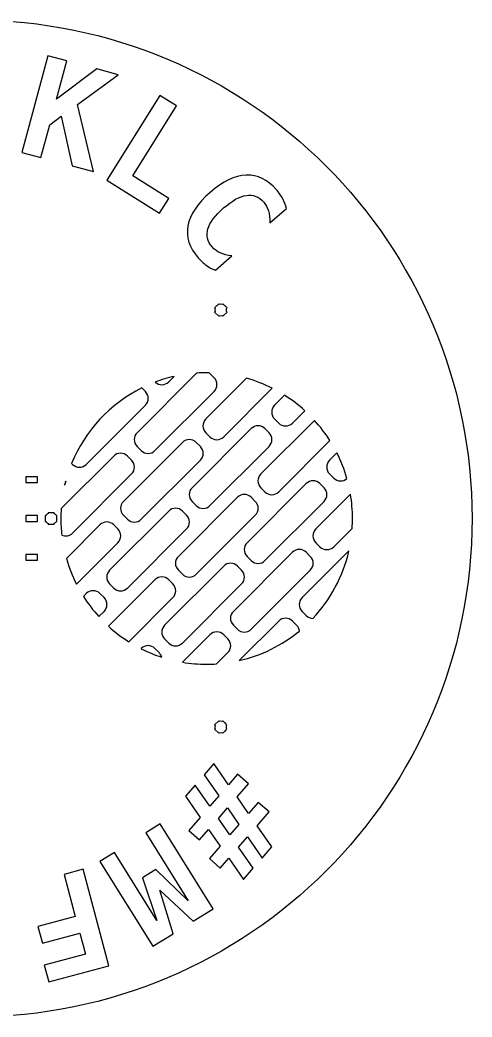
# Model space of a CAD drawing. Extents: x -592 to 382, y -405 to 108.
# Drawn here: x 149 to 382, y -405 to 108 of the extents above; entities that cross this region are included whole.
import ezdxf

# ---------------------------------------------------------------- set-up
doc = ezdxf.new("R2010")
doc.units = 0
doc.header["$MEASUREMENT"] = 0
doc.layers.add('LAYER_1', color=7, linetype='CONTINUOUS')

msp = doc.modelspace()

# ---------------------------------------------------------------- linework, layer by layer
at = {"layer": 'LAYER_1'}
msp.add_ellipse((125.0001, -148.4999), major_axis=(0, 256.5), ratio=1, dxfattribs=at)
at = {"layer": 'LAYER_1', "color": 5}
for points, knots in [([(163.2455, 89.5556), (163.2455, 89.5556), (173.0593, 86.926), (173.0593, 86.926), (173.0593, 86.926), (173.0593, 86.926), (167.8001, 67.2984), (167.8001, 67.2984), (167.8001, 67.2984), (167.8001, 67.2984), (188.4389, 82.805), (188.4389, 82.805), (188.4389, 82.805), (188.4389, 82.805), (199.5475, 79.8285), (199.5475, 79.8285), (199.5475, 79.8285), (199.5475, 79.8285), (178.6288, 64.4577), (178.6288, 64.4577), (178.6288, 64.4577), (178.6288, 64.4577), (186.8031, 29.9939), (186.8031, 29.9939), (186.8031, 29.9939), (186.8031, 29.9939), (175.8876, 32.9187), (175.8876, 32.9187), (175.8876, 32.9187), (175.8876, 32.9187), (170.1014, 58.4399), (170.1014, 58.4399), (170.1014, 58.4399), (170.1014, 58.4399), (164.2575, 54.077), (164.2575, 54.077), (164.2575, 54.077), (164.2575, 54.077), (159.747, 37.2436), (159.747, 37.2436), (159.747, 37.2436), (159.747, 37.2436), (149.9332, 39.8732), (149.9332, 39.8732), (149.9332, 39.8732), (149.9332, 39.8732), (163.2455, 89.5556), (163.2455, 89.5556)], [0, 0, 0, 0, 0.08333333, 0.08333333, 0.08333333, 0.08333333, 0.16666667, 0.16666667, 0.16666667, 0.16666667, 0.25, 0.25, 0.25, 0.25, 0.33333333, 0.33333333, 0.33333333, 0.33333333, 0.41666667, 0.41666667, 0.41666667, 0.41666667, 0.5, 0.5, 0.5, 0.5, 0.58333333, 0.58333333, 0.58333333, 0.58333333, 0.66666667, 0.66666667, 0.66666667, 0.66666667, 0.75, 0.75, 0.75, 0.75, 0.83333333, 0.83333333, 0.83333333, 0.83333333, 0.91666667, 0.91666667, 0.91666667, 0.91666667, 1, 1, 1, 1]), ([(193.6725, 25.5216), (193.6725, 25.5216), (220.9289, 69.141), (220.9289, 69.141), (220.9289, 69.141), (220.9289, 69.141), (229.545, 63.757), (229.545, 63.757), (229.545, 63.757), (229.545, 63.757), (207.037, 27.7367), (207.037, 27.7367), (207.037, 27.7367), (207.037, 27.7367), (225.476, 16.2148), (225.476, 16.2148), (225.476, 16.2148), (225.476, 16.2148), (220.7276, 8.6157), (220.7276, 8.6157), (220.7276, 8.6157), (220.7276, 8.6157), (193.6725, 25.5216), (193.6725, 25.5216)], [0, 0, 0, 0, 0.16666667, 0.16666667, 0.16666667, 0.16666667, 0.33333333, 0.33333333, 0.33333333, 0.33333333, 0.5, 0.5, 0.5, 0.5, 0.66666667, 0.66666667, 0.66666667, 0.66666667, 0.83333333, 0.83333333, 0.83333333, 0.83333333, 1, 1, 1, 1]), ([(249.4816, -20.7896), (247.8035, -20.1138), (246.2299, -19.2536), (244.7544, -18.1835), (244.7544, -18.1835), (243.2865, -17.1223), (241.9078, -15.8589), (240.6272, -14.3857), (240.6272, -14.3857), (236.0755, -9.1496), (234.3178, -3.6504), (235.3785, 2.1019), (235.3785, 2.1019), (236.4316, 7.863), (240.2145, 13.5666), (246.7376, 19.2369), (246.7376, 19.2369), (253.2694, 24.915), (259.4529, 27.8751), (265.3045, 28.1161), (265.3045, 28.1161), (271.1484, 28.3659), (276.3494, 25.8601), (280.9012, 20.6239), (280.9012, 20.6239), (282.1818, 19.1507), (283.2486, 17.6007), (284.1107, 15.9818), (284.1107, 15.9818), (284.9805, 14.3539), (285.6056, 12.6848), (286.0104, 10.9644), (286.0104, 10.9644), (286.0104, 10.9644), (277.4817, 3.5505), (277.4817, 3.5505), (277.4817, 3.5505), (277.5558, 5.9209), (277.3246, 7.9792), (276.8203, 9.7066), (276.8203, 9.7066), (276.2993, 11.435), (275.4724, 12.9599), (274.3228, 14.2823), (274.3228, 14.2823), (271.885, 17.0867), (268.9229, 18.2358), (265.4533, 17.7282), (265.4533, 17.7282), (261.9836, 17.2206), (258.0573, 15.0696), (253.6732, 11.2585), (253.6732, 11.2585), (249.2979, 7.4551), (246.6302, 3.874), (245.6447, 0.5088), (245.6447, 0.5088), (244.6591, -2.8564), (245.3848, -5.9496), (247.8226, -8.754), (247.8226, -8.754), (248.9722, -10.0764), (250.367, -11.1075), (252.0062, -11.8639), (252.0062, -11.8639), (253.6466, -12.6038), (255.6527, -13.1192), (258.0103, -13.3757), (258.0103, -13.3757), (258.0103, -13.3757), (249.4816, -20.7896), (249.4816, -20.7896)], [0, 0, 0, 0, 0.05555556, 0.05555556, 0.05555556, 0.05555556, 0.11111111, 0.11111111, 0.11111111, 0.11111111, 0.16666667, 0.16666667, 0.16666667, 0.16666667, 0.22222222, 0.22222222, 0.22222222, 0.22222222, 0.27777778, 0.27777778, 0.27777778, 0.27777778, 0.33333333, 0.33333333, 0.33333333, 0.33333333, 0.38888889, 0.38888889, 0.38888889, 0.38888889, 0.44444444, 0.44444444, 0.44444444, 0.44444444, 0.5, 0.5, 0.5, 0.5, 0.55555556, 0.55555556, 0.55555556, 0.55555556, 0.61111111, 0.61111111, 0.61111111, 0.61111111, 0.66666667, 0.66666667, 0.66666667, 0.66666667, 0.72222222, 0.72222222, 0.72222222, 0.72222222, 0.77777778, 0.77777778, 0.77777778, 0.77777778, 0.83333333, 0.83333333, 0.83333333, 0.83333333, 0.88888889, 0.88888889, 0.88888889, 0.88888889, 0.94444444, 0.94444444, 0.94444444, 0.94444444, 1, 1, 1, 1]), ([(273.5181, -323.2071), (273.5181, -323.2071), (265.9437, -312.2756), (265.9437, -312.2756), (265.9437, -312.2756), (265.9437, -312.2756), (261.3534, -317.5561), (261.3534, -317.5561), (261.3534, -317.5561), (261.3534, -317.5561), (268.9587, -328.4521), (268.9587, -328.4521), (268.9587, -328.4521), (268.9587, -328.4521), (263.8901, -334.2829), (263.8901, -334.2829), (263.8901, -334.2829), (263.8901, -334.2829), (256.3543, -323.307), (256.3543, -323.307), (256.3543, -323.307), (256.3543, -323.307), (251.9954, -328.3213), (251.9954, -328.3213), (251.9954, -328.3213), (251.9954, -328.3213), (246.4043, -323.461), (246.4043, -323.461), (246.4043, -323.461), (246.4043, -323.461), (251.9666, -317.0623), (251.9666, -317.0623), (251.9666, -317.0623), (251.9666, -317.0623), (246.0261, -308.5171), (246.0261, -308.5171), (246.0261, -308.5171), (246.0261, -308.5171), (241.3895, -313.8509), (241.3895, -313.8509), (241.3895, -313.8509), (241.3895, -313.8509), (235.7984, -308.9906), (235.7984, -308.9906), (235.7984, -308.9906), (235.7984, -308.9906), (241.6308, -302.2812), (241.6308, -302.2812), (241.6308, -302.2812), (241.6308, -302.2812), (234.0521, -291.4084), (234.0521, -291.4084), (234.0521, -291.4084), (234.0521, -291.4084), (239.0513, -285.6575), (239.0513, -285.6575), (239.0513, -285.6575), (239.0513, -285.6575), (246.6222, -296.5392), (246.6222, -296.5392), (246.6222, -296.5392), (246.6222, -296.5392), (251.2588, -291.2055), (251.2588, -291.2055), (251.2588, -291.2055), (251.2588, -291.2055), (243.6801, -280.3326), (243.6801, -280.3326), (243.6801, -280.3326), (243.6801, -280.3326), (248.6793, -274.5817), (248.6793, -274.5817), (248.6793, -274.5817), (248.6793, -274.5817), (256.2579, -285.4546), (256.2579, -285.4546), (256.2579, -285.4546), (256.2579, -285.4546), (260.9331, -280.0764), (260.9331, -280.0764), (260.9331, -280.0764), (260.9331, -280.0764), (266.5242, -284.9367), (266.5242, -284.9367), (266.5242, -284.9367), (266.5242, -284.9367), (260.6456, -291.6993), (260.6456, -291.6993), (260.6456, -291.6993), (260.6456, -291.6993), (266.5861, -300.2445), (266.5861, -300.2445), (266.5861, -300.2445), (266.5861, -300.2445), (271.539, -294.5468), (271.539, -294.5468), (271.539, -294.5468), (271.539, -294.5468), (277.1301, -299.4071), (277.1301, -299.4071), (277.1301, -299.4071), (277.1301, -299.4071), (270.9352, -306.5336), (270.9352, -306.5336), (270.9352, -306.5336), (270.9352, -306.5336), (278.5404, -317.4296), (278.5404, -317.4296), (278.5404, -317.4296), (278.5404, -317.4296), (273.5181, -323.2071), (273.5181, -323.2071)], [0, 0, 0, 0, 0.03571429, 0.03571429, 0.03571429, 0.03571429, 0.07142857, 0.07142857, 0.07142857, 0.07142857, 0.10714286, 0.10714286, 0.10714286, 0.10714286, 0.14285714, 0.14285714, 0.14285714, 0.14285714, 0.17857143, 0.17857143, 0.17857143, 0.17857143, 0.21428571, 0.21428571, 0.21428571, 0.21428571, 0.25, 0.25, 0.25, 0.25, 0.28571429, 0.28571429, 0.28571429, 0.28571429, 0.32142857, 0.32142857, 0.32142857, 0.32142857, 0.35714286, 0.35714286, 0.35714286, 0.35714286, 0.39285714, 0.39285714, 0.39285714, 0.39285714, 0.42857143, 0.42857143, 0.42857143, 0.42857143, 0.46428571, 0.46428571, 0.46428571, 0.46428571, 0.5, 0.5, 0.5, 0.5, 0.53571429, 0.53571429, 0.53571429, 0.53571429, 0.57142857, 0.57142857, 0.57142857, 0.57142857, 0.60714286, 0.60714286, 0.60714286, 0.60714286, 0.64285714, 0.64285714, 0.64285714, 0.64285714, 0.67857143, 0.67857143, 0.67857143, 0.67857143, 0.71428571, 0.71428571, 0.71428571, 0.71428571, 0.75, 0.75, 0.75, 0.75, 0.78571429, 0.78571429, 0.78571429, 0.78571429, 0.82142857, 0.82142857, 0.82142857, 0.82142857, 0.85714286, 0.85714286, 0.85714286, 0.85714286, 0.89285714, 0.89285714, 0.89285714, 0.89285714, 0.92857143, 0.92857143, 0.92857143, 0.92857143, 0.96428571, 0.96428571, 0.96428571, 0.96428571, 1, 1, 1, 1]), ([(256.9581, -311.3202), (256.9581, -311.3202), (261.5947, -305.9865), (261.5947, -305.9865), (261.5947, -305.9865), (261.5947, -305.9865), (255.6541, -297.4414), (255.6541, -297.4414), (255.6541, -297.4414), (255.6541, -297.4414), (251.0175, -302.7751), (251.0175, -302.7751), (251.0175, -302.7751), (251.0175, -302.7751), (256.9581, -311.3202), (256.9581, -311.3202)], [0, 0, 0, 0, 0.25, 0.25, 0.25, 0.25, 0.5, 0.5, 0.5, 0.5, 0.75, 0.75, 0.75, 0.75, 1, 1, 1, 1]), ([(248.3648, -349.2361), (248.3648, -349.2361), (238.0832, -355.6607), (238.0832, -355.6607), (238.0832, -355.6607), (238.0832, -355.6607), (220.9194, -339.7765), (220.9194, -339.7765), (220.9194, -339.7765), (220.9194, -339.7765), (227.7118, -362.1415), (227.7118, -362.1415), (227.7118, -362.1415), (227.7118, -362.1415), (217.3705, -368.6034), (217.3705, -368.6034), (217.3705, -368.6034), (217.3705, -368.6034), (190.1141, -324.9841), (190.1141, -324.9841), (190.1141, -324.9841), (190.1141, -324.9841), (197.5336, -320.3479), (197.5336, -320.3479), (197.5336, -320.3479), (197.5336, -320.3479), (219.3686, -355.2913), (219.3686, -355.2913), (219.3686, -355.2913), (219.3686, -355.2913), (212.065, -333.3289), (212.065, -333.3289), (212.065, -333.3289), (212.065, -333.3289), (218.9261, -329.0416), (218.9261, -329.0416), (218.9261, -329.0416), (218.9261, -329.0416), (235.5239, -345.1963), (235.5239, -345.1963), (235.5239, -345.1963), (235.5239, -345.1963), (213.6889, -310.2529), (213.6889, -310.2529), (213.6889, -310.2529), (213.6889, -310.2529), (221.1084, -305.6167), (221.1084, -305.6167), (221.1084, -305.6167), (221.1084, -305.6167), (248.3648, -349.2361), (248.3648, -349.2361)], [0, 0, 0, 0, 0.07692308, 0.07692308, 0.07692308, 0.07692308, 0.15384615, 0.15384615, 0.15384615, 0.15384615, 0.23076923, 0.23076923, 0.23076923, 0.23076923, 0.30769231, 0.30769231, 0.30769231, 0.30769231, 0.38461538, 0.38461538, 0.38461538, 0.38461538, 0.46153846, 0.46153846, 0.46153846, 0.46153846, 0.53846154, 0.53846154, 0.53846154, 0.53846154, 0.61538462, 0.61538462, 0.61538462, 0.61538462, 0.69230769, 0.69230769, 0.69230769, 0.69230769, 0.76923077, 0.76923077, 0.76923077, 0.76923077, 0.84615385, 0.84615385, 0.84615385, 0.84615385, 0.92307692, 0.92307692, 0.92307692, 0.92307692, 1, 1, 1, 1]), ([(161.4838, -378.2728), (161.4838, -378.2728), (182.6222, -372.6088), (182.6222, -372.6088), (182.6222, -372.6088), (182.6222, -372.6088), (179.7521, -361.8977), (179.7521, -361.8977), (179.7521, -361.8977), (179.7521, -361.8977), (160.5107, -367.0534), (160.5107, -367.0534), (160.5107, -367.0534), (160.5107, -367.0534), (158.1915, -358.3981), (158.1915, -358.3981), (158.1915, -358.3981), (158.1915, -358.3981), (177.433, -353.2424), (177.433, -353.2424), (177.433, -353.2424), (177.433, -353.2424), (171.629, -331.5816), (171.629, -331.5816), (171.629, -331.5816), (171.629, -331.5816), (181.4428, -328.952), (181.4428, -328.952), (181.4428, -328.952), (181.4428, -328.952), (194.7551, -378.6344), (194.7551, -378.6344), (194.7551, -378.6344), (194.7551, -378.6344), (163.803, -386.928), (163.803, -386.928), (163.803, -386.928), (163.803, -386.928), (161.4838, -378.2728), (161.4838, -378.2728)], [0, 0, 0, 0, 0.1, 0.1, 0.1, 0.1, 0.2, 0.2, 0.2, 0.2, 0.3, 0.3, 0.3, 0.3, 0.4, 0.4, 0.4, 0.4, 0.5, 0.5, 0.5, 0.5, 0.6, 0.6, 0.6, 0.6, 0.7, 0.7, 0.7, 0.7, 0.8, 0.8, 0.8, 0.8, 0.9, 0.9, 0.9, 0.9, 1, 1, 1, 1])]:
    msp.add_open_spline(points, degree=3, knots=knots, dxfattribs=at)
at = {"layer": 'LAYER_1'}
for points, knots in [([(253.34, -44.4028), (253.34, -44.4028), (253.0558, -44.1185), (253.0558, -44.1185), (253.0558, -44.1185), (252.5477, -44.2542), (252.0111, -44.254), (251.5031, -44.1184), (251.5031, -44.1184), (251.5031, -44.1184), (251.2187, -44.4028), (251.2187, -44.4028), (251.2187, -44.4028), (251.2187, -44.4028), (249.0974, -42.2814), (249.0974, -42.2814), (249.0974, -42.2814), (249.0974, -42.2814), (249.3816, -41.9972), (249.3816, -41.9972), (249.3816, -41.9972), (249.2458, -41.4891), (249.2455, -40.9521), (249.3811, -40.4438), (249.3811, -40.4438), (249.3811, -40.4438), (249.0974, -40.1601), (249.0974, -40.1601), (249.0974, -40.1601), (249.0974, -40.1601), (250.1256, -39.1318), (250.1256, -39.1318), (250.1256, -39.1318), (250.1256, -39.1318), (250.1581, -39.0985), (250.1581, -39.0985), (250.1581, -39.0985), (250.1581, -39.0985), (250.1913, -39.0661), (250.1913, -39.0661), (250.1913, -39.0661), (250.1913, -39.0661), (251.2187, -38.0388), (251.2187, -38.0388), (251.2187, -38.0388), (251.2187, -38.0388), (251.502, -38.3221), (251.502, -38.3221), (251.502, -38.3221), (252.0106, -38.1862), (252.5481, -38.1862), (253.0567, -38.3221), (253.0567, -38.3221), (253.0567, -38.3221), (253.34, -38.0388), (253.34, -38.0388), (253.34, -38.0388), (253.34, -38.0388), (254.3532, -39.0519), (254.3532, -39.0519), (254.3532, -39.0519), (254.3532, -39.0519), (254.4009, -39.0985), (254.4009, -39.0985), (254.4009, -39.0985), (254.4009, -39.0985), (254.4476, -39.1463), (254.4476, -39.1463), (254.4476, -39.1463), (254.4476, -39.1463), (255.4613, -40.1601), (255.4613, -40.1601), (255.4613, -40.1601), (255.4613, -40.1601), (255.1778, -40.4437), (255.1778, -40.4437), (255.1778, -40.4437), (255.3134, -40.9521), (255.3133, -41.4893), (255.1774, -41.9975), (255.1774, -41.9975), (255.1774, -41.9975), (255.4613, -42.2814), (255.4613, -42.2814), (255.4613, -42.2814), (255.4613, -42.2814), (253.34, -44.4028), (253.34, -44.4028)], [0, 0, 0, 0, 0.04545455, 0.04545455, 0.04545455, 0.04545455, 0.09090909, 0.09090909, 0.09090909, 0.09090909, 0.13636364, 0.13636364, 0.13636364, 0.13636364, 0.18181818, 0.18181818, 0.18181818, 0.18181818, 0.22727273, 0.22727273, 0.22727273, 0.22727273, 0.27272727, 0.27272727, 0.27272727, 0.27272727, 0.31818182, 0.31818182, 0.31818182, 0.31818182, 0.36363636, 0.36363636, 0.36363636, 0.36363636, 0.40909091, 0.40909091, 0.40909091, 0.40909091, 0.45454545, 0.45454545, 0.45454545, 0.45454545, 0.5, 0.5, 0.5, 0.5, 0.54545455, 0.54545455, 0.54545455, 0.54545455, 0.59090909, 0.59090909, 0.59090909, 0.59090909, 0.63636364, 0.63636364, 0.63636364, 0.63636364, 0.68181818, 0.68181818, 0.68181818, 0.68181818, 0.72727273, 0.72727273, 0.72727273, 0.72727273, 0.77272727, 0.77272727, 0.77272727, 0.77272727, 0.81818182, 0.81818182, 0.81818182, 0.81818182, 0.86363636, 0.86363636, 0.86363636, 0.86363636, 0.90909091, 0.90909091, 0.90909091, 0.90909091, 0.95454545, 0.95454545, 0.95454545, 0.95454545, 1, 1, 1, 1]), ([(245.0006, -73.4999), (245.394, -73.4999), (245.7853, -73.5087), (246.1773, -73.5148), (246.1773, -73.5148), (246.3586, -73.6525), (246.5331, -73.8038), (246.6988, -73.9695), (246.6988, -73.9695), (246.6988, -73.9695), (248.8202, -76.0909), (248.8202, -76.0909), (248.8202, -76.0909), (250.7786, -78.0493), (250.7786, -81.2025), (248.8189, -83.1621), (248.8189, -83.1621), (248.8189, -83.1621), (218.4143, -113.5668), (218.4143, -113.5668), (218.4143, -113.5668), (216.4556, -115.5255), (213.3015, -115.5264), (211.3431, -113.568), (211.3431, -113.568), (211.3431, -113.568), (209.2217, -111.4466), (209.2217, -111.4466), (209.2217, -111.4466), (207.263, -109.4879), (207.263, -106.333), (209.2217, -104.3743), (209.2217, -104.3743), (209.2217, -104.3743), (239.6264, -73.9696), (239.6264, -73.9696), (239.6264, -73.9696), (239.7309, -73.8651), (239.8391, -73.7664), (239.9501, -73.673), (239.9501, -73.673), (241.6198, -73.5618), (243.3028, -73.4999), (245.0006, -73.4999)], [0, 0, 0, 0, 0.09090909, 0.09090909, 0.09090909, 0.09090909, 0.18181818, 0.18181818, 0.18181818, 0.18181818, 0.27272727, 0.27272727, 0.27272727, 0.27272727, 0.36363636, 0.36363636, 0.36363636, 0.36363636, 0.45454545, 0.45454545, 0.45454545, 0.45454545, 0.54545455, 0.54545455, 0.54545455, 0.54545455, 0.63636364, 0.63636364, 0.63636364, 0.63636364, 0.72727273, 0.72727273, 0.72727273, 0.72727273, 0.81818182, 0.81818182, 0.81818182, 0.81818182, 0.90909091, 0.90909091, 0.90909091, 0.90909091, 1, 1, 1, 1]), ([(218.5207, -78.3159), (221.6955, -77.1172), (224.9716, -76.1255), (228.3348, -75.362), (228.3348, -75.362), (228.3348, -75.362), (225.4853, -78.2115), (225.4853, -78.2115), (225.4853, -78.2115), (223.5617, -80.1351), (220.4853, -80.1702), (218.5207, -78.3159)], [0, 0, 0, 0, 0.33333333, 0.33333333, 0.33333333, 0.33333333, 0.66666667, 0.66666667, 0.66666667, 0.66666667, 1, 1, 1, 1]), ([(265.5336, -76.3466), (270.136, -77.6543), (274.5562, -79.3941), (278.7524, -81.513), (278.7524, -81.513), (278.7524, -81.513), (253.7696, -106.4957), (253.7696, -106.4957), (253.7696, -106.4957), (251.8109, -108.4544), (248.6569, -108.4553), (246.6985, -106.4969), (246.6985, -106.4969), (246.6985, -106.4969), (244.5771, -104.3756), (244.5771, -104.3756), (244.5771, -104.3756), (242.6184, -102.4169), (242.6184, -99.2619), (244.5771, -97.3032), (244.5771, -97.3032), (244.5771, -97.3032), (265.5336, -76.3466), (265.5336, -76.3466)], [0, 0, 0, 0, 0.16666667, 0.16666667, 0.16666667, 0.16666667, 0.33333333, 0.33333333, 0.33333333, 0.33333333, 0.5, 0.5, 0.5, 0.5, 0.66666667, 0.66666667, 0.66666667, 0.66666667, 0.83333333, 0.83333333, 0.83333333, 0.83333333, 1, 1, 1, 1]), ([(175.5362, -120.1875), (182.4448, -103.2631), (195.3564, -89.4255), (211.6274, -81.3245), (211.6274, -81.3245), (211.6274, -81.3245), (213.4649, -83.162), (213.4649, -83.162), (213.4649, -83.162), (215.4233, -85.1204), (215.4233, -88.2735), (213.4636, -90.2332), (213.4636, -90.2332), (213.4636, -90.2332), (183.0589, -120.6379), (183.0589, -120.6379), (183.0589, -120.6379), (181.1002, -122.5966), (177.9462, -122.5975), (175.9878, -120.6391), (175.9878, -120.6391), (175.9878, -120.6391), (175.5362, -120.1875), (175.5362, -120.1875)], [0, 0, 0, 0, 0.16666667, 0.16666667, 0.16666667, 0.16666667, 0.33333333, 0.33333333, 0.33333333, 0.33333333, 0.5, 0.5, 0.5, 0.5, 0.66666667, 0.66666667, 0.66666667, 0.66666667, 0.83333333, 0.83333333, 0.83333333, 0.83333333, 1, 1, 1, 1]), ([(285.0679, -85.0966), (288.7766, -87.4456), (292.2665, -90.1089), (295.4971, -93.0525), (295.4971, -93.0525), (295.4971, -93.0525), (289.1249, -99.4247), (289.1249, -99.4247), (289.1249, -99.4247), (287.1663, -101.3834), (284.0122, -101.3843), (282.0538, -99.4259), (282.0538, -99.4259), (282.0538, -99.4259), (279.9324, -97.3045), (279.9324, -97.3045), (279.9324, -97.3045), (277.9737, -95.3458), (277.9737, -92.1908), (279.9324, -90.2321), (279.9324, -90.2321), (279.9324, -90.2321), (285.0679, -85.0966), (285.0679, -85.0966)], [0, 0, 0, 0, 0.16666667, 0.16666667, 0.16666667, 0.16666667, 0.33333333, 0.33333333, 0.33333333, 0.33333333, 0.5, 0.5, 0.5, 0.5, 0.66666667, 0.66666667, 0.66666667, 0.66666667, 0.83333333, 0.83333333, 0.83333333, 0.83333333, 1, 1, 1, 1]), ([(237.506, -132.6586), (237.506, -132.6586), (267.9107, -102.2539), (267.9107, -102.2539), (267.9107, -102.2539), (269.8704, -100.2942), (273.0244, -100.2951), (274.9831, -102.2538), (274.9831, -102.2538), (274.9831, -102.2538), (277.1045, -104.3752), (277.1045, -104.3752), (277.1045, -104.3752), (279.0629, -106.3336), (279.0629, -109.4867), (277.1032, -111.4464), (277.1032, -111.4464), (277.1032, -111.4464), (246.6985, -141.8511), (246.6985, -141.8511), (246.6985, -141.8511), (244.7399, -143.8098), (241.5858, -143.8107), (239.6274, -141.8523), (239.6274, -141.8523), (239.6274, -141.8523), (237.506, -139.7309), (237.506, -139.7309), (237.506, -139.7309), (235.5473, -137.7722), (235.5473, -134.6172), (237.506, -132.6586)], [0, 0, 0, 0, 0.125, 0.125, 0.125, 0.125, 0.25, 0.25, 0.25, 0.25, 0.375, 0.375, 0.375, 0.375, 0.5, 0.5, 0.5, 0.5, 0.625, 0.625, 0.625, 0.625, 0.75, 0.75, 0.75, 0.75, 0.875, 0.875, 0.875, 0.875, 1, 1, 1, 1]), ([(300.4466, -98.0022), (303.3904, -101.2326), (306.0535, -104.7225), (308.4027, -108.4311), (308.4027, -108.4311), (308.4027, -108.4311), (282.0539, -134.78), (282.0539, -134.78), (282.0539, -134.78), (280.0952, -136.7387), (276.9411, -136.7396), (274.9827, -134.7812), (274.9827, -134.7812), (274.9827, -134.7812), (272.8613, -132.6598), (272.8613, -132.6598), (272.8613, -132.6598), (270.9027, -130.7011), (270.9027, -127.5462), (272.8613, -125.5875), (272.8613, -125.5875), (272.8613, -125.5875), (300.4466, -98.0022), (300.4466, -98.0022)], [0, 0, 0, 0, 0.16666667, 0.16666667, 0.16666667, 0.16666667, 0.33333333, 0.33333333, 0.33333333, 0.33333333, 0.5, 0.5, 0.5, 0.5, 0.66666667, 0.66666667, 0.66666667, 0.66666667, 0.83333333, 0.83333333, 0.83333333, 0.83333333, 1, 1, 1, 1]), ([(202.1507, -139.7296), (202.1507, -139.7296), (232.5553, -109.3249), (232.5553, -109.3249), (232.5553, -109.3249), (234.515, -107.3653), (237.6691, -107.3662), (239.6278, -109.3249), (239.6278, -109.3249), (239.6278, -109.3249), (241.7491, -111.4463), (241.7491, -111.4463), (241.7491, -111.4463), (243.7075, -113.4047), (243.7075, -116.5578), (241.7479, -118.5175), (241.7479, -118.5175), (241.7479, -118.5175), (211.3432, -148.9221), (211.3432, -148.9221), (211.3432, -148.9221), (209.3845, -150.8808), (206.2305, -150.8818), (204.2721, -148.9234), (204.2721, -148.9234), (204.2721, -148.9234), (202.1507, -146.802), (202.1507, -146.802), (202.1507, -146.802), (200.192, -144.8433), (200.192, -141.6883), (202.1507, -139.7296)], [0, 0, 0, 0, 0.125, 0.125, 0.125, 0.125, 0.25, 0.25, 0.25, 0.25, 0.375, 0.375, 0.375, 0.375, 0.5, 0.5, 0.5, 0.5, 0.625, 0.625, 0.625, 0.625, 0.75, 0.75, 0.75, 0.75, 0.875, 0.875, 0.875, 0.875, 1, 1, 1, 1]), ([(170.4896, -157.061), (170.1701, -154.251), (170.0001, -151.3958), (170.0001, -148.5005), (170.0001, -148.5005), (170.0001, -146.7929), (170.0627, -145.1001), (170.1751, -143.4209), (170.1751, -143.4209), (170.1751, -143.4209), (197.2, -116.396), (197.2, -116.396), (197.2, -116.396), (199.1597, -114.4363), (202.3137, -114.4373), (204.2724, -116.3959), (204.2724, -116.3959), (204.2724, -116.3959), (206.3938, -118.5173), (206.3938, -118.5173), (206.3938, -118.5173), (208.3522, -120.4757), (208.3522, -123.6289), (206.3925, -125.5885), (206.3925, -125.5885), (206.3925, -125.5885), (175.9879, -155.9932), (175.9879, -155.9932), (175.9879, -155.9932), (174.4963, -157.4848), (172.3116, -157.8407), (170.4896, -157.061)], [0, 0, 0, 0, 0.125, 0.125, 0.125, 0.125, 0.25, 0.25, 0.25, 0.25, 0.375, 0.375, 0.375, 0.375, 0.5, 0.5, 0.5, 0.5, 0.625, 0.625, 0.625, 0.625, 0.75, 0.75, 0.75, 0.75, 0.875, 0.875, 0.875, 0.875, 1, 1, 1, 1]), ([(311.9864, -114.7467), (314.1032, -118.9386), (315.8407, -123.3546), (317.1487, -127.9515), (317.1487, -127.9515), (315.1801, -129.6637), (312.2119, -129.584), (310.3381, -127.7101), (310.3381, -127.7101), (310.3381, -127.7101), (308.2167, -125.5888), (308.2167, -125.5888), (308.2167, -125.5888), (306.258, -123.6301), (306.258, -120.4751), (308.2167, -118.5164), (308.2167, -118.5164), (308.2167, -118.5164), (311.9864, -114.7467), (311.9864, -114.7467)], [0, 0, 0, 0, 0.2, 0.2, 0.2, 0.2, 0.4, 0.4, 0.4, 0.4, 0.6, 0.6, 0.6, 0.6, 0.8, 0.8, 0.8, 0.8, 1, 1, 1, 1]), ([(152.0004, -126.9994), (152.0004, -126.9994), (158.0004, -126.9994), (158.0004, -126.9994), (158.0004, -126.9994), (158.0004, -126.9994), (158.0004, -129.9994), (158.0004, -129.9994), (158.0004, -129.9994), (158.0004, -129.9994), (152.0004, -129.9994), (152.0004, -129.9994), (152.0004, -129.9994), (152.0004, -129.9994), (152.0004, -126.9994), (152.0004, -126.9994)], [0, 0, 0, 0, 0.25, 0.25, 0.25, 0.25, 0.5, 0.5, 0.5, 0.5, 0.75, 0.75, 0.75, 0.75, 1, 1, 1, 1]), ([(171.9651, -131.3842), (172.1342, -130.6605), (172.3161, -129.9417), (172.5059, -129.2262), (172.5059, -129.2262), (172.4906, -129.9676), (172.3101, -130.7063), (171.9651, -131.3842)], [0, 0, 0, 0, 0.5, 0.5, 0.5, 0.5, 1, 1, 1, 1]), ([(265.7903, -160.9428), (265.7903, -160.9428), (296.195, -130.5382), (296.195, -130.5382), (296.195, -130.5382), (298.1546, -128.5785), (301.3087, -128.5794), (303.2674, -130.5381), (303.2674, -130.5381), (303.2674, -130.5381), (305.3888, -132.6595), (305.3888, -132.6595), (305.3888, -132.6595), (307.3472, -134.6179), (307.3472, -137.771), (305.3875, -139.7307), (305.3875, -139.7307), (305.3875, -139.7307), (274.9828, -170.1354), (274.9828, -170.1354), (274.9828, -170.1354), (273.0241, -172.094), (269.8701, -172.095), (267.9117, -170.1366), (267.9117, -170.1366), (267.9117, -170.1366), (265.7903, -168.0152), (265.7903, -168.0152), (265.7903, -168.0152), (263.8316, -166.0565), (263.8316, -162.9015), (265.7903, -160.9428)], [0, 0, 0, 0, 0.125, 0.125, 0.125, 0.125, 0.25, 0.25, 0.25, 0.25, 0.375, 0.375, 0.375, 0.375, 0.5, 0.5, 0.5, 0.5, 0.625, 0.625, 0.625, 0.625, 0.75, 0.75, 0.75, 0.75, 0.875, 0.875, 0.875, 0.875, 1, 1, 1, 1]), ([(230.4349, -168.0139), (230.4349, -168.0139), (260.8396, -137.6092), (260.8396, -137.6092), (260.8396, -137.6092), (262.7993, -135.6495), (265.9533, -135.6505), (267.912, -137.6091), (267.912, -137.6091), (267.912, -137.6091), (270.0334, -139.7305), (270.0334, -139.7305), (270.0334, -139.7305), (271.9918, -141.6889), (271.9918, -144.8421), (270.0321, -146.8017), (270.0321, -146.8017), (270.0321, -146.8017), (239.6275, -177.2064), (239.6275, -177.2064), (239.6275, -177.2064), (237.6688, -179.1651), (234.5147, -179.166), (232.5563, -177.2076), (232.5563, -177.2076), (232.5563, -177.2076), (230.4349, -175.0862), (230.4349, -175.0862), (230.4349, -175.0862), (228.4763, -173.1275), (228.4763, -169.9726), (230.4349, -168.0139)], [0, 0, 0, 0, 0.125, 0.125, 0.125, 0.125, 0.25, 0.25, 0.25, 0.25, 0.375, 0.375, 0.375, 0.375, 0.5, 0.5, 0.5, 0.5, 0.625, 0.625, 0.625, 0.625, 0.75, 0.75, 0.75, 0.75, 0.875, 0.875, 0.875, 0.875, 1, 1, 1, 1]), ([(318.9654, -136.052), (319.6422, -140.1016), (320.0001, -144.259), (320.0001, -148.5005), (320.0001, -148.5005), (320.0001, -150.2071), (319.9376, -151.8989), (319.8253, -153.5771), (319.8253, -153.5771), (319.8253, -153.5771), (310.3381, -163.0643), (310.3381, -163.0643), (310.3381, -163.0643), (308.3795, -165.023), (305.2254, -165.0239), (303.267, -163.0655), (303.267, -163.0655), (303.267, -163.0655), (301.1456, -160.9441), (301.1456, -160.9441), (301.1456, -160.9441), (299.1869, -158.9854), (299.1869, -155.8304), (301.1456, -153.8718), (301.1456, -153.8718), (301.1456, -153.8718), (318.9654, -136.052), (318.9654, -136.052)], [0, 0, 0, 0, 0.14285714, 0.14285714, 0.14285714, 0.14285714, 0.28571429, 0.28571429, 0.28571429, 0.28571429, 0.42857143, 0.42857143, 0.42857143, 0.42857143, 0.57142857, 0.57142857, 0.57142857, 0.57142857, 0.71428571, 0.71428571, 0.71428571, 0.71428571, 0.85714286, 0.85714286, 0.85714286, 0.85714286, 1, 1, 1, 1]), ([(195.0796, -175.085), (195.0796, -175.085), (225.4843, -144.6803), (225.4843, -144.6803), (225.4843, -144.6803), (227.4439, -142.7206), (230.598, -142.7215), (232.5567, -144.6802), (232.5567, -144.6802), (232.5567, -144.6802), (234.6781, -146.8016), (234.6781, -146.8016), (234.6781, -146.8016), (236.6365, -148.76), (236.6365, -151.9131), (234.6768, -153.8728), (234.6768, -153.8728), (234.6768, -153.8728), (204.2721, -184.2775), (204.2721, -184.2775), (204.2721, -184.2775), (202.3134, -186.2362), (199.1594, -186.2371), (197.201, -184.2787), (197.201, -184.2787), (197.201, -184.2787), (195.0796, -182.1573), (195.0796, -182.1573), (195.0796, -182.1573), (193.1209, -180.1986), (193.1209, -177.0436), (195.0796, -175.085)], [0, 0, 0, 0, 0.125, 0.125, 0.125, 0.125, 0.25, 0.25, 0.25, 0.25, 0.375, 0.375, 0.375, 0.375, 0.5, 0.5, 0.5, 0.5, 0.625, 0.625, 0.625, 0.625, 0.75, 0.75, 0.75, 0.75, 0.875, 0.875, 0.875, 0.875, 1, 1, 1, 1]), ([(152.0004, -146.9987), (152.0004, -146.9987), (158.0004, -146.9987), (158.0004, -146.9987), (158.0004, -146.9987), (158.0004, -146.9987), (158.0004, -149.9987), (158.0004, -149.9987), (158.0004, -149.9987), (158.0004, -149.9987), (152.0004, -149.9987), (152.0004, -149.9987), (152.0004, -149.9987), (152.0004, -149.9987), (152.0004, -146.9987), (152.0004, -146.9987)], [0, 0, 0, 0, 0.25, 0.25, 0.25, 0.25, 0.5, 0.5, 0.5, 0.5, 0.75, 0.75, 0.75, 0.75, 1, 1, 1, 1]), ([(161.9999, -146.9991), (161.9999, -146.9991), (162.4019, -146.9991), (162.4019, -146.9991), (162.4019, -146.9991), (162.6652, -146.5439), (163.0448, -146.1646), (163.4999, -145.9013), (163.4999, -145.9013), (163.4999, -145.9013), (163.4999, -145.4991), (163.4999, -145.4991), (163.4999, -145.4991), (163.4999, -145.4991), (166.4999, -145.4991), (166.4999, -145.4991), (166.4999, -145.4991), (166.4999, -145.4991), (166.4999, -145.901), (166.4999, -145.901), (166.4999, -145.901), (166.9552, -146.1643), (167.3351, -146.5438), (167.5987, -146.9991), (167.5987, -146.9991), (167.5987, -146.9991), (167.9999, -146.9991), (167.9999, -146.9991), (167.9999, -146.9991), (167.9999, -146.9991), (167.9999, -148.4533), (167.9999, -148.4533), (167.9999, -148.4533), (167.9999, -148.4533), (168.0005, -148.4998), (168.0005, -148.4998), (168.0005, -148.4998), (168.0005, -148.4998), (167.9999, -148.5462), (167.9999, -148.5462), (167.9999, -148.5462), (167.9999, -148.5462), (167.9999, -149.9991), (167.9999, -149.9991), (167.9999, -149.9991), (167.9999, -149.9991), (167.5992, -149.9991), (167.5992, -149.9991), (167.5992, -149.9991), (167.3357, -150.4548), (166.9557, -150.8349), (166.4999, -151.0985), (166.4999, -151.0985), (166.4999, -151.0985), (166.4999, -151.4991), (166.4999, -151.4991), (166.4999, -151.4991), (166.4999, -151.4991), (165.0671, -151.4991), (165.0671, -151.4991), (165.0671, -151.4991), (165.0671, -151.4991), (165.0004, -151.4999), (165.0004, -151.4999), (165.0004, -151.4999), (165.0004, -151.4999), (164.9336, -151.4991), (164.9336, -151.4991), (164.9336, -151.4991), (164.9336, -151.4991), (163.4999, -151.4991), (163.4999, -151.4991), (163.4999, -151.4991), (163.4999, -151.4991), (163.4999, -151.0981), (163.4999, -151.0981), (163.4999, -151.0981), (163.0445, -150.8345), (162.6647, -150.4546), (162.4014, -149.9991), (162.4014, -149.9991), (162.4014, -149.9991), (161.9999, -149.9991), (161.9999, -149.9991), (161.9999, -149.9991), (161.9999, -149.9991), (161.9999, -146.9991), (161.9999, -146.9991)], [0, 0, 0, 0, 0.04545455, 0.04545455, 0.04545455, 0.04545455, 0.09090909, 0.09090909, 0.09090909, 0.09090909, 0.13636364, 0.13636364, 0.13636364, 0.13636364, 0.18181818, 0.18181818, 0.18181818, 0.18181818, 0.22727273, 0.22727273, 0.22727273, 0.22727273, 0.27272727, 0.27272727, 0.27272727, 0.27272727, 0.31818182, 0.31818182, 0.31818182, 0.31818182, 0.36363636, 0.36363636, 0.36363636, 0.36363636, 0.40909091, 0.40909091, 0.40909091, 0.40909091, 0.45454545, 0.45454545, 0.45454545, 0.45454545, 0.5, 0.5, 0.5, 0.5, 0.54545455, 0.54545455, 0.54545455, 0.54545455, 0.59090909, 0.59090909, 0.59090909, 0.59090909, 0.63636364, 0.63636364, 0.63636364, 0.63636364, 0.68181818, 0.68181818, 0.68181818, 0.68181818, 0.72727273, 0.72727273, 0.72727273, 0.72727273, 0.77272727, 0.77272727, 0.77272727, 0.77272727, 0.81818182, 0.81818182, 0.81818182, 0.81818182, 0.86363636, 0.86363636, 0.86363636, 0.86363636, 0.90909091, 0.90909091, 0.90909091, 0.90909091, 0.95454545, 0.95454545, 0.95454545, 0.95454545, 1, 1, 1, 1]), ([(178.0132, -182.2522), (175.8942, -178.0561), (174.1546, -173.6358), (172.8469, -169.0334), (172.8469, -169.0334), (172.8469, -169.0334), (190.1289, -151.7514), (190.1289, -151.7514), (190.1289, -151.7514), (192.0886, -149.7917), (195.2427, -149.7926), (197.2013, -151.7513), (197.2013, -151.7513), (197.2013, -151.7513), (199.3227, -153.8727), (199.3227, -153.8727), (199.3227, -153.8727), (201.2811, -155.8311), (201.2811, -158.9842), (199.3215, -160.9439), (199.3215, -160.9439), (199.3215, -160.9439), (178.0132, -182.2522), (178.0132, -182.2522)], [0, 0, 0, 0, 0.16666667, 0.16666667, 0.16666667, 0.16666667, 0.33333333, 0.33333333, 0.33333333, 0.33333333, 0.5, 0.5, 0.5, 0.5, 0.66666667, 0.66666667, 0.66666667, 0.66666667, 0.83333333, 0.83333333, 0.83333333, 0.83333333, 1, 1, 1, 1]), ([(258.7192, -196.2982), (258.7192, -196.2982), (289.1239, -165.8935), (289.1239, -165.8935), (289.1239, -165.8935), (291.0836, -163.9338), (294.2376, -163.9347), (296.1963, -165.8934), (296.1963, -165.8934), (296.1963, -165.8934), (298.3177, -168.0148), (298.3177, -168.0148), (298.3177, -168.0148), (300.2761, -169.9732), (300.2761, -173.1263), (298.3164, -175.086), (298.3164, -175.086), (298.3164, -175.086), (267.9117, -205.4907), (267.9117, -205.4907), (267.9117, -205.4907), (265.9531, -207.4494), (262.799, -207.4503), (260.8406, -205.4919), (260.8406, -205.4919), (260.8406, -205.4919), (258.7192, -203.3705), (258.7192, -203.3705), (258.7192, -203.3705), (256.7605, -201.4118), (256.7605, -198.2568), (258.7192, -196.2982)], [0, 0, 0, 0, 0.125, 0.125, 0.125, 0.125, 0.25, 0.25, 0.25, 0.25, 0.375, 0.375, 0.375, 0.375, 0.5, 0.5, 0.5, 0.5, 0.625, 0.625, 0.625, 0.625, 0.75, 0.75, 0.75, 0.75, 0.875, 0.875, 0.875, 0.875, 1, 1, 1, 1]), ([(152.0004, -166.9997), (152.0004, -166.9997), (158.0004, -166.9997), (158.0004, -166.9997), (158.0004, -166.9997), (158.0004, -166.9997), (158.0004, -169.9998), (158.0004, -169.9998), (158.0004, -169.9998), (158.0004, -169.9998), (152.0004, -169.9998), (152.0004, -169.9998), (152.0004, -169.9998), (152.0004, -169.9998), (152.0004, -166.9997), (152.0004, -166.9997)], [0, 0, 0, 0, 0.25, 0.25, 0.25, 0.25, 0.5, 0.5, 0.5, 0.5, 0.75, 0.75, 0.75, 0.75, 1, 1, 1, 1]), ([(318.1386, -165.163), (315.1313, -178.4129), (308.6141, -190.3295), (299.6182, -199.8878), (299.6182, -199.8878), (298.378, -199.8599), (297.1462, -199.3711), (296.1959, -198.4208), (296.1959, -198.4208), (296.1959, -198.4208), (294.0745, -196.2994), (294.0745, -196.2994), (294.0745, -196.2994), (292.1159, -194.3407), (292.1159, -191.1858), (294.0745, -189.2271), (294.0745, -189.2271), (294.0745, -189.2271), (318.1386, -165.163), (318.1386, -165.163)], [0, 0, 0, 0, 0.2, 0.2, 0.2, 0.2, 0.4, 0.4, 0.4, 0.4, 0.6, 0.6, 0.6, 0.6, 0.8, 0.8, 0.8, 0.8, 1, 1, 1, 1]), ([(223.3639, -203.3692), (223.3639, -203.3692), (253.7685, -172.9646), (253.7685, -172.9646), (253.7685, -172.9646), (255.7282, -171.0049), (258.8823, -171.0058), (260.841, -172.9645), (260.841, -172.9645), (260.841, -172.9645), (262.9623, -175.0859), (262.9623, -175.0859), (262.9623, -175.0859), (264.9207, -177.0443), (264.9207, -180.1974), (262.9611, -182.1571), (262.9611, -182.1571), (262.9611, -182.1571), (232.5564, -212.5618), (232.5564, -212.5618), (232.5564, -212.5618), (230.5977, -214.5204), (227.4437, -214.5214), (225.4853, -212.563), (225.4853, -212.563), (225.4853, -212.563), (223.3639, -210.4416), (223.3639, -210.4416), (223.3639, -210.4416), (221.4052, -208.4829), (221.4052, -205.3279), (223.3639, -203.3692)], [0, 0, 0, 0, 0.125, 0.125, 0.125, 0.125, 0.25, 0.25, 0.25, 0.25, 0.375, 0.375, 0.375, 0.375, 0.5, 0.5, 0.5, 0.5, 0.625, 0.625, 0.625, 0.625, 0.75, 0.75, 0.75, 0.75, 0.875, 0.875, 0.875, 0.875, 1, 1, 1, 1]), ([(204.9314, -211.9025), (201.2228, -209.5534), (197.7327, -206.8904), (194.5023, -203.9465), (194.5023, -203.9465), (194.5023, -203.9465), (218.4132, -180.0356), (218.4132, -180.0356), (218.4132, -180.0356), (220.3729, -178.076), (223.5269, -178.0769), (225.4856, -180.0356), (225.4856, -180.0356), (225.4856, -180.0356), (227.607, -182.1569), (227.607, -182.1569), (227.607, -182.1569), (229.5654, -184.1153), (229.5654, -187.2685), (227.6057, -189.2282), (227.6057, -189.2282), (227.6057, -189.2282), (204.9314, -211.9025), (204.9314, -211.9025)], [0, 0, 0, 0, 0.16666667, 0.16666667, 0.16666667, 0.16666667, 0.33333333, 0.33333333, 0.33333333, 0.33333333, 0.5, 0.5, 0.5, 0.5, 0.66666667, 0.66666667, 0.66666667, 0.66666667, 0.83333333, 0.83333333, 0.83333333, 0.83333333, 1, 1, 1, 1]), ([(189.5527, -198.9969), (186.6091, -195.7663), (183.9458, -192.2765), (181.5968, -188.5678), (181.5968, -188.5678), (181.5968, -188.5678), (183.0579, -187.1067), (183.0579, -187.1067), (183.0579, -187.1067), (185.0175, -185.147), (188.1716, -185.1479), (190.1303, -187.1066), (190.1303, -187.1066), (190.1303, -187.1066), (192.2517, -189.228), (192.2517, -189.228), (192.2517, -189.228), (194.2101, -191.1864), (194.2101, -194.3395), (192.2504, -196.2992), (192.2504, -196.2992), (192.2504, -196.2992), (189.5527, -198.9969), (189.5527, -198.9969)], [0, 0, 0, 0, 0.16666667, 0.16666667, 0.16666667, 0.16666667, 0.33333333, 0.33333333, 0.33333333, 0.33333333, 0.5, 0.5, 0.5, 0.5, 0.66666667, 0.66666667, 0.66666667, 0.66666667, 0.83333333, 0.83333333, 0.83333333, 0.83333333, 1, 1, 1, 1]), ([(292.6877, -206.3845), (283.8239, -213.6951), (273.2525, -219.008), (261.6632, -221.6384), (261.6632, -221.6384), (261.6632, -221.6384), (282.0528, -201.2488), (282.0528, -201.2488), (282.0528, -201.2488), (284.0125, -199.2892), (287.1665, -199.2901), (289.1252, -201.2488), (289.1252, -201.2488), (289.1252, -201.2488), (291.2466, -203.3701), (291.2466, -203.3701), (291.2466, -203.3701), (292.0926, -204.2161), (292.5727, -205.2851), (292.6877, -206.3845)], [0, 0, 0, 0, 0.2, 0.2, 0.2, 0.2, 0.4, 0.4, 0.4, 0.4, 0.6, 0.6, 0.6, 0.6, 0.8, 0.8, 0.8, 0.8, 1, 1, 1, 1]), ([(250.0773, -223.3251), (248.399, -223.4374), (246.7072, -223.4999), (245.0006, -223.4999), (245.0006, -223.4999), (240.7592, -223.4999), (236.6018, -223.142), (232.5522, -222.4652), (232.5522, -222.4652), (232.5522, -222.4652), (246.6975, -208.3199), (246.6975, -208.3199), (246.6975, -208.3199), (248.6572, -206.3602), (251.8112, -206.3611), (253.7699, -208.3198), (253.7699, -208.3198), (253.7699, -208.3198), (255.8913, -210.4412), (255.8913, -210.4412), (255.8913, -210.4412), (257.8497, -212.3996), (257.8497, -215.5528), (255.89, -217.5124), (255.89, -217.5124), (255.89, -217.5124), (250.0773, -223.3251), (250.0773, -223.3251)], [0, 0, 0, 0, 0.14285714, 0.14285714, 0.14285714, 0.14285714, 0.28571429, 0.28571429, 0.28571429, 0.28571429, 0.42857143, 0.42857143, 0.42857143, 0.42857143, 0.57142857, 0.57142857, 0.57142857, 0.57142857, 0.71428571, 0.71428571, 0.71428571, 0.71428571, 0.85714286, 0.85714286, 0.85714286, 0.85714286, 1, 1, 1, 1]), ([(221.8602, -219.8547), (218.1909, -218.6646), (214.6445, -217.2019), (211.2469, -215.4862), (211.2469, -215.4862), (211.2469, -215.4862), (211.3421, -215.391), (211.3421, -215.391), (211.3421, -215.391), (213.3018, -213.4313), (216.4559, -213.4322), (218.4145, -215.3909), (218.4145, -215.3909), (218.4145, -215.3909), (220.5359, -217.5123), (220.5359, -217.5123), (220.5359, -217.5123), (221.2081, -218.1845), (221.6495, -218.9975), (221.8602, -219.8547)], [0, 0, 0, 0, 0.2, 0.2, 0.2, 0.2, 0.4, 0.4, 0.4, 0.4, 0.6, 0.6, 0.6, 0.6, 0.8, 0.8, 0.8, 0.8, 1, 1, 1, 1]), ([(249.0969, -256.8393), (249.0969, -256.8393), (249.3812, -256.5551), (249.3812, -256.5551), (249.3812, -256.5551), (249.2455, -256.047), (249.2457, -255.5104), (249.3813, -255.0024), (249.3813, -255.0024), (249.3813, -255.0024), (249.0969, -254.718), (249.0969, -254.718), (249.0969, -254.718), (249.0969, -254.718), (251.2183, -252.5967), (251.2183, -252.5967), (251.2183, -252.5967), (251.2183, -252.5967), (251.5025, -252.8809), (251.5025, -252.8809), (251.5025, -252.8809), (252.0106, -252.7451), (252.5476, -252.7448), (253.0559, -252.8804), (253.0559, -252.8804), (253.0559, -252.8804), (253.3396, -252.5967), (253.3396, -252.5967), (253.3396, -252.5967), (253.3396, -252.5967), (254.3679, -253.6249), (254.3679, -253.6249), (254.3679, -253.6249), (254.3679, -253.6249), (254.4012, -253.6574), (254.4012, -253.6574), (254.4012, -253.6574), (254.4012, -253.6574), (254.4336, -253.6906), (254.4336, -253.6906), (254.4336, -253.6906), (254.4336, -253.6906), (255.4609, -254.718), (255.4609, -254.718), (255.4609, -254.718), (255.4609, -254.718), (255.1776, -255.0013), (255.1776, -255.0013), (255.1776, -255.0013), (255.3135, -255.5099), (255.3135, -256.0474), (255.1776, -256.556), (255.1776, -256.556), (255.1776, -256.556), (255.4609, -256.8393), (255.4609, -256.8393), (255.4609, -256.8393), (255.4609, -256.8393), (254.4478, -257.8525), (254.4478, -257.8525), (254.4478, -257.8525), (254.4478, -257.8525), (254.4012, -257.9002), (254.4012, -257.9002), (254.4012, -257.9002), (254.4012, -257.9002), (254.3534, -257.9469), (254.3534, -257.9469), (254.3534, -257.9469), (254.3534, -257.9469), (253.3396, -258.9606), (253.3396, -258.9606), (253.3396, -258.9606), (253.3396, -258.9606), (253.056, -258.6771), (253.056, -258.6771), (253.056, -258.6771), (252.5476, -258.8127), (252.0104, -258.8126), (251.5022, -258.6767), (251.5022, -258.6767), (251.5022, -258.6767), (251.2183, -258.9606), (251.2183, -258.9606), (251.2183, -258.9606), (251.2183, -258.9606), (249.0969, -256.8393), (249.0969, -256.8393)], [0, 0, 0, 0, 0.04545455, 0.04545455, 0.04545455, 0.04545455, 0.09090909, 0.09090909, 0.09090909, 0.09090909, 0.13636364, 0.13636364, 0.13636364, 0.13636364, 0.18181818, 0.18181818, 0.18181818, 0.18181818, 0.22727273, 0.22727273, 0.22727273, 0.22727273, 0.27272727, 0.27272727, 0.27272727, 0.27272727, 0.31818182, 0.31818182, 0.31818182, 0.31818182, 0.36363636, 0.36363636, 0.36363636, 0.36363636, 0.40909091, 0.40909091, 0.40909091, 0.40909091, 0.45454545, 0.45454545, 0.45454545, 0.45454545, 0.5, 0.5, 0.5, 0.5, 0.54545455, 0.54545455, 0.54545455, 0.54545455, 0.59090909, 0.59090909, 0.59090909, 0.59090909, 0.63636364, 0.63636364, 0.63636364, 0.63636364, 0.68181818, 0.68181818, 0.68181818, 0.68181818, 0.72727273, 0.72727273, 0.72727273, 0.72727273, 0.77272727, 0.77272727, 0.77272727, 0.77272727, 0.81818182, 0.81818182, 0.81818182, 0.81818182, 0.86363636, 0.86363636, 0.86363636, 0.86363636, 0.90909091, 0.90909091, 0.90909091, 0.90909091, 0.95454545, 0.95454545, 0.95454545, 0.95454545, 1, 1, 1, 1])]:
    msp.add_open_spline(points, degree=3, knots=knots, dxfattribs=at)

doc.saveas('drawing.dxf')
